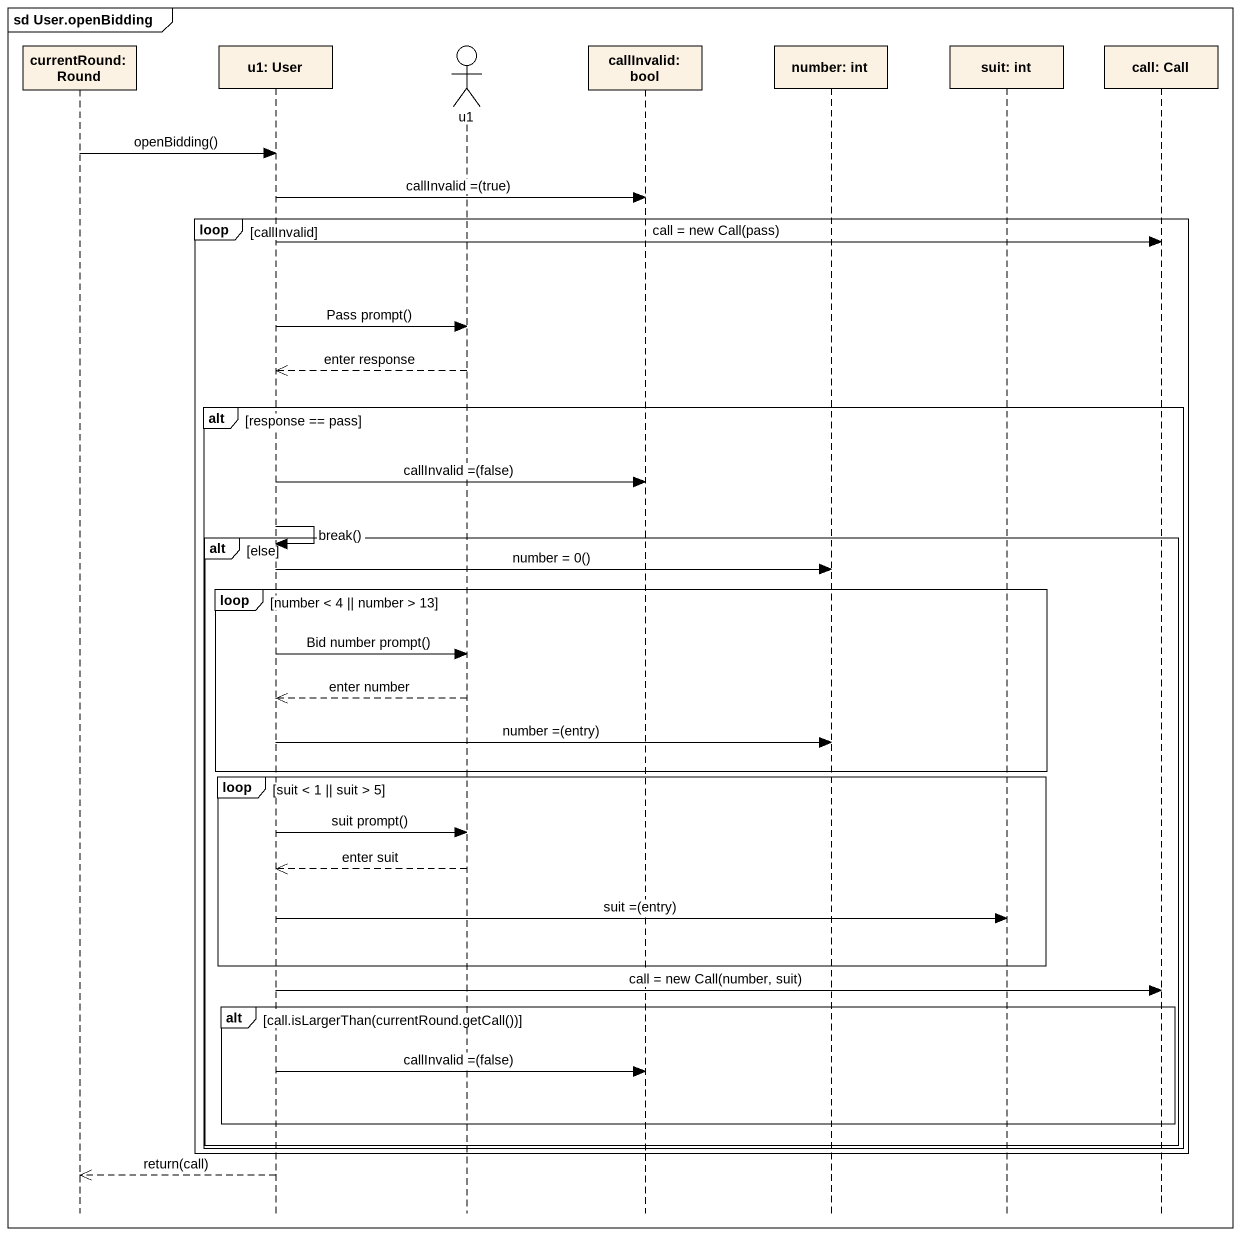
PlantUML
@startuml
mainframe sd User.openBidding
hide footbox
participant "currentRound: Round" as currentRound_Round
participant "u1: User" as u1_User
actor u1
participant "callInvalid: bool" as callInvalid_bool
participant "number: int" as number_int
participant "suit: int" as suit_int
participant "call: Call" as call_Call

currentRound_Round -> u1_User : openBidding()
u1_User -> callInvalid_bool : callInvalid =(true)
loop callInvalid
  u1_User -> call_Call : call = new Call(pass)
  u1_User -> u1 : Pass prompt()
  u1 -->> u1_User : enter response
  alt response == pass
    u1_User -> callInvalid_bool : callInvalid =(false)
    u1_User -> u1_User : break()
    alt else
      u1_User -> number_int : number = 0()
      loop number < 4 || number > 13
        u1_User -> u1 : Bid number prompt()
        u1 -->> u1_User : enter number
        u1_User -> number_int : number =(entry)
      end
      loop suit < 1 || suit > 5
        u1_User -> u1 : suit prompt()
        u1 -->> u1_User : enter suit
        u1_User -> suit_int : suit =(entry)
      end
      u1_User -> call_Call : call = new Call(number, suit)
      alt call.isLargerThan(currentRound.getCall())
        u1_User -> callInvalid_bool : callInvalid =(false)
      end
    end
  end
end
u1_User -->> currentRound_Round : return(call)
@enduml
